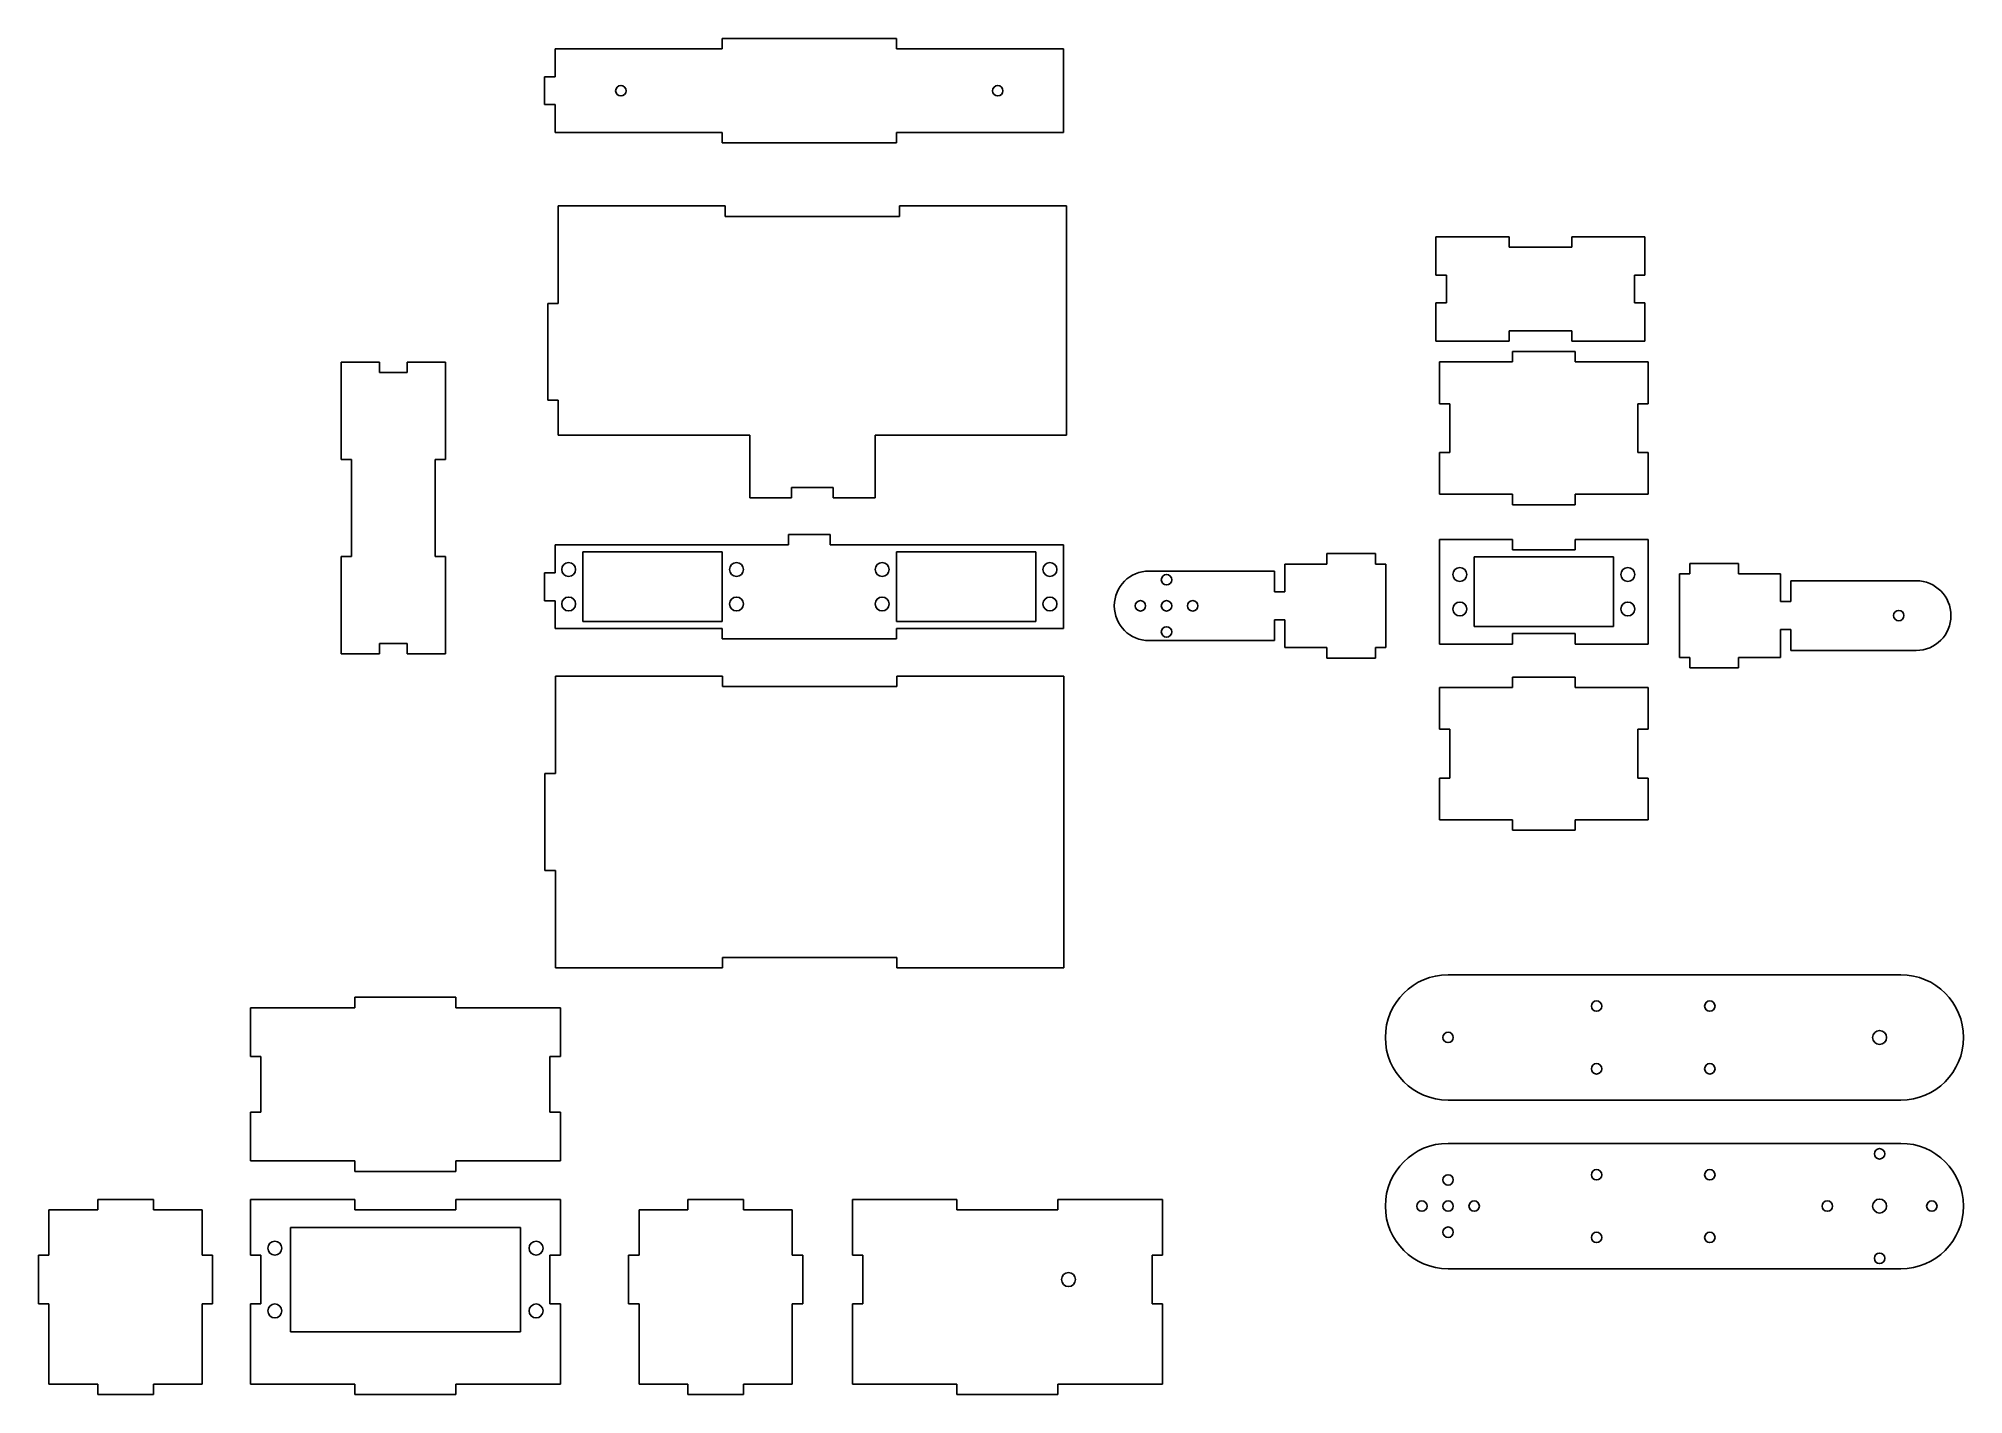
# Model space of a CAD drawing. Header units: millimetres. Extents: x 1463 to 2015, y 2424 to 2813.
import ezdxf

# ---------------------------------------------------------------- set-up
doc = ezdxf.new("R2010")
doc.units = ezdxf.units.MM

msp = doc.modelspace()

# ---------------------------------------------------------------- linework, layer by layer
for p, q in [((1658.85, 2810.07), (1610.85, 2810.07)), ((1610.85, 2810.07), (1610.85, 2802.07)), ((1708.85, 2813.07), (1658.85, 2813.07)), ((1658.85, 2813.07), (1658.85, 2810.07)), ((1708.85, 2810.07), (1708.85, 2813.07)), ((1756.85, 2810.07), (1708.85, 2810.07)), ((1756.85, 2810.07), (1756.85, 2786.07)), ((1610.85, 2802.07), (1607.85, 2802.07)), ((1607.85, 2802.07), (1607.85, 2794.07)), ((1607.85, 2794.07), (1610.85, 2794.07)), ((1610.85, 2794.07), (1610.85, 2786.07)), ((1610.85, 2786.07), (1658.85, 2786.07)), ((1658.85, 2786.07), (1658.85, 2783.07)), ((1708.85, 2783.07), (1708.85, 2786.07)), ((1708.85, 2786.07), (1756.85, 2786.07)), ((1658.85, 2783.07), (1708.85, 2783.07)), ((1611.74, 2764.98), (1659.74, 2764.98)), ((1611.74, 2764.98), (1611.74, 2736.98)), ((1659.74, 2764.98), (1659.74, 2761.98)), ((1709.74, 2761.98), (1709.74, 2764.98)), ((1709.74, 2764.98), (1757.74, 2764.98)), ((1757.74, 2764.98), (1757.74, 2699.18)), ((1659.74, 2761.98), (1709.74, 2761.98)), ((1863.77, 2745.15), (1863.77, 2756.15)), ((1863.77, 2756.15), (1884.77, 2756.15)), ((1884.77, 2756.15), (1884.77, 2753.15)), ((1884.77, 2753.15), (1902.77, 2753.15)), ((1902.77, 2753.15), (1902.77, 2756.15)), ((1902.77, 2756.15), (1923.77, 2756.15)), ((1923.77, 2756.15), (1923.77, 2745.15)), ((1866.77, 2745.15), (1863.77, 2745.15)), ((1866.77, 2737.15), (1866.77, 2745.15)), ((1923.77, 2745.15), (1920.77, 2745.15)), ((1920.77, 2745.15), (1920.77, 2737.15)), ((1611.74, 2736.98), (1608.74, 2736.98)), ((1608.74, 2736.98), (1608.74, 2709.18)), ((1863.77, 2726.15), (1863.77, 2737.15)), ((1863.77, 2737.15), (1866.77, 2737.15)), ((1920.77, 2737.15), (1923.77, 2737.15)), ((1923.77, 2737.15), (1923.77, 2726.15)), ((1884.77, 2726.15), (1863.77, 2726.15)), ((1902.77, 2729.15), (1884.77, 2729.15)), ((1884.77, 2729.15), (1884.77, 2726.15)), ((1902.77, 2726.15), (1902.77, 2729.15)), ((1923.77, 2726.15), (1902.77, 2726.15)), ((1549.4, 2692.16), (1549.4, 2720.16)), ((1549.4, 2720.16), (1560.4, 2720.16)), ((1560.4, 2720.16), (1560.4, 2717.16)), ((1568.4, 2717.16), (1568.4, 2720.16)), ((1568.4, 2720.16), (1579.4, 2720.16)), ((1579.4, 2720.16), (1579.4, 2692.16)), ((1864.76, 2720.21), (1864.76, 2708.21)), ((1864.76, 2720.21), (1885.76, 2720.21)), ((1903.76, 2723.21), (1885.76, 2723.21)), ((1885.76, 2723.21), (1885.76, 2720.21)), ((1903.76, 2720.21), (1903.76, 2723.21)), ((1924.76, 2720.21), (1903.76, 2720.21)), ((1924.76, 2708.21), (1924.76, 2720.21)), ((1560.4, 2717.16), (1568.4, 2717.16)), ((1608.74, 2709.18), (1611.74, 2709.18)), ((1611.74, 2709.18), (1611.74, 2699.18)), ((1864.76, 2708.21), (1867.76, 2708.21)), ((1867.76, 2708.21), (1867.76, 2694.21)), ((1921.76, 2694.21), (1921.76, 2708.21)), ((1921.76, 2708.21), (1924.76, 2708.21)), ((1666.74, 2699.18), (1611.74, 2699.18)), ((1666.74, 2681.18), (1666.74, 2699.18)), ((1757.74, 2699.18), (1702.74, 2699.18)), ((1702.74, 2681.18), (1702.74, 2699.18)), ((1552.4, 2692.16), (1549.4, 2692.16)), ((1552.4, 2664.36), (1552.4, 2692.16)), ((1579.4, 2692.16), (1576.4, 2692.16)), ((1576.4, 2692.16), (1576.4, 2664.36)), ((1867.76, 2694.21), (1864.76, 2694.21)), ((1864.76, 2694.21), (1864.76, 2682.21)), ((1924.76, 2694.21), (1921.76, 2694.21)), ((1924.76, 2682.21), (1924.76, 2694.21)), ((1678.74, 2681.18), (1666.74, 2681.18)), ((1690.74, 2684.18), (1678.74, 2684.18)), ((1678.74, 2684.18), (1678.74, 2681.18)), ((1690.74, 2684.18), (1690.74, 2681.18)), ((1690.74, 2681.18), (1702.74, 2681.18)), ((1864.76, 2682.21), (1885.76, 2682.21)), ((1885.76, 2682.21), (1885.76, 2679.21)), ((1903.76, 2679.21), (1903.76, 2682.21)), ((1903.76, 2682.21), (1924.76, 2682.21)), ((1885.76, 2679.21), (1903.76, 2679.21)), ((1677.85, 2667.64), (1677.85, 2670.64)), ((1677.85, 2670.64), (1689.85, 2670.64)), ((1689.85, 2670.64), (1689.85, 2667.64)), ((1549.4, 2636.36), (1549.4, 2664.36)), ((1549.4, 2664.36), (1552.4, 2664.36)), ((1576.4, 2664.36), (1579.4, 2664.36)), ((1579.4, 2664.36), (1579.4, 2636.36)), ((1610.85, 2667.64), (1610.85, 2659.64)), ((1610.85, 2667.64), (1677.85, 2667.64)), ((1618.85, 2645.64), (1618.85, 2665.64)), ((1618.85, 2665.64), (1658.85, 2665.64)), ((1658.85, 2665.64), (1658.85, 2645.64)), ((1689.85, 2667.64), (1756.85, 2667.64)), ((1708.85, 2645.64), (1708.85, 2665.64)), ((1708.85, 2665.64), (1748.85, 2665.64)), ((1748.85, 2665.64), (1748.85, 2645.64)), ((1756.85, 2667.64), (1756.85, 2643.64)), ((1832.43, 2662.16), (1832.43, 2665.16)), ((1832.43, 2665.16), (1846.43, 2665.16)), ((1846.43, 2665.16), (1846.43, 2662.16)), ((1864.76, 2639.2), (1864.76, 2669.2)), ((1864.76, 2669.2), (1885.76, 2669.2)), ((1874.76, 2644.2), (1874.76, 2664.2)), ((1874.76, 2664.2), (1914.76, 2664.2)), ((1885.76, 2669.2), (1885.76, 2666.2)), ((1885.76, 2666.2), (1903.76, 2666.2)), ((1903.76, 2666.2), (1903.76, 2669.2)), ((1903.76, 2669.2), (1924.76, 2669.2)), ((1914.76, 2664.2), (1914.76, 2644.2)), ((1924.76, 2669.2), (1924.76, 2639.2)), ((1610.85, 2659.64), (1607.85, 2659.64)), ((1607.85, 2659.64), (1607.85, 2651.64)), ((1781.43, 2660.16), (1817.43, 2660.16)), ((1817.43, 2654.16), (1817.43, 2660.16)), ((1820.43, 2662.16), (1820.43, 2654.16)), ((1820.43, 2662.16), (1832.43, 2662.16)), ((1846.43, 2662.16), (1849.43, 2662.16)), ((1849.43, 2662.16), (1849.43, 2638.16)), ((1933.67, 2635.36), (1933.67, 2659.36)), ((1936.67, 2659.36), (1933.67, 2659.36)), ((1936.67, 2659.36), (1936.67, 2662.36)), ((1936.67, 2662.36), (1950.67, 2662.36)), ((1950.67, 2662.36), (1950.67, 2659.36)), ((1950.67, 2659.36), (1962.67, 2659.36)), ((1962.67, 2651.36), (1962.67, 2659.36)), ((1820.43, 2654.16), (1817.43, 2654.16)), ((2001.67, 2657.36), (1965.67, 2657.36)), ((1965.67, 2651.36), (1965.67, 2657.36)), ((1607.85, 2651.64), (1610.85, 2651.64)), ((1610.85, 2651.64), (1610.85, 2643.64)), ((1965.67, 2651.36), (1962.67, 2651.36)), ((1610.85, 2643.64), (1658.85, 2643.64)), ((1658.85, 2645.64), (1618.85, 2645.64)), ((1658.85, 2643.64), (1658.85, 2640.64)), ((1708.85, 2645.64), (1748.85, 2645.64)), ((1708.85, 2640.64), (1708.85, 2643.64)), ((1708.85, 2643.64), (1756.85, 2643.64)), ((1817.43, 2646.16), (1820.43, 2646.16)), ((1817.43, 2646.16), (1817.43, 2640.16)), ((1820.43, 2646.16), (1820.43, 2638.16)), ((1914.76, 2644.2), (1874.76, 2644.2)), ((1903.76, 2642.2), (1885.76, 2642.2)), ((1885.76, 2642.2), (1885.76, 2639.2)), ((1903.76, 2639.2), (1903.76, 2642.2)), ((1962.67, 2635.36), (1962.67, 2643.36)), ((1962.67, 2643.36), (1965.67, 2643.36)), ((1965.67, 2643.36), (1965.67, 2637.36)), ((1568.4, 2639.36), (1560.4, 2639.36)), ((1560.4, 2639.36), (1560.4, 2636.36)), ((1568.4, 2636.36), (1568.4, 2639.36)), ((1658.85, 2640.64), (1708.85, 2640.64)), ((1817.43, 2640.16), (1781.43, 2640.16)), ((1832.43, 2638.16), (1820.43, 2638.16)), ((1832.43, 2635.16), (1832.43, 2638.16)), ((1846.43, 2638.16), (1846.43, 2635.16)), ((1846.43, 2638.16), (1849.43, 2638.16)), ((1885.76, 2639.2), (1864.76, 2639.2)), ((1924.76, 2639.2), (1903.76, 2639.2)), ((2001.67, 2637.36), (1965.67, 2637.36)), ((1560.4, 2636.36), (1549.4, 2636.36)), ((1579.4, 2636.36), (1568.4, 2636.36)), ((1846.43, 2635.16), (1832.43, 2635.16)), ((1936.67, 2635.36), (1933.67, 2635.36)), ((1936.67, 2632.36), (1936.67, 2635.36)), ((1950.67, 2632.36), (1936.67, 2632.36)), ((1962.67, 2635.36), (1950.67, 2635.36)), ((1950.67, 2635.36), (1950.67, 2632.36)), ((1610.95, 2630.01), (1658.95, 2630.01)), ((1610.95, 2630.01), (1610.95, 2602.01)), ((1658.95, 2630.01), (1658.95, 2627.01)), ((1658.95, 2627.01), (1708.95, 2627.01)), ((1708.95, 2627.01), (1708.95, 2630.01)), ((1708.95, 2630.01), (1756.95, 2630.01)), ((1756.95, 2630.01), (1756.95, 2546.21)), ((1864.76, 2626.71), (1864.76, 2614.71)), ((1864.76, 2626.71), (1885.76, 2626.71)), ((1903.76, 2629.71), (1885.76, 2629.71)), ((1885.76, 2629.71), (1885.76, 2626.71)), ((1903.76, 2626.71), (1903.76, 2629.71)), ((1924.76, 2626.71), (1903.76, 2626.71)), ((1924.76, 2614.71), (1924.76, 2626.71)), ((1864.76, 2614.71), (1867.76, 2614.71)), ((1867.76, 2614.71), (1867.76, 2600.71)), ((1921.76, 2600.71), (1921.76, 2614.71)), ((1921.76, 2614.71), (1924.76, 2614.71)), ((1610.95, 2602.01), (1607.95, 2602.01)), ((1607.95, 2602.01), (1607.95, 2574.21)), ((1867.76, 2600.71), (1864.76, 2600.71)), ((1864.76, 2600.71), (1864.76, 2588.71)), ((1924.76, 2600.71), (1921.76, 2600.71)), ((1924.76, 2588.71), (1924.76, 2600.71)), ((1864.76, 2588.71), (1885.76, 2588.71)), ((1885.76, 2588.71), (1885.76, 2585.71)), ((1903.76, 2585.71), (1903.76, 2588.71)), ((1903.76, 2588.71), (1924.76, 2588.71)), ((1885.76, 2585.71), (1903.76, 2585.71)), ((1607.95, 2574.21), (1610.95, 2574.21)), ((1610.95, 2546.21), (1610.95, 2574.21)), ((1708.95, 2549.21), (1658.95, 2549.21)), ((1658.95, 2549.21), (1658.95, 2546.21)), ((1708.95, 2546.21), (1708.95, 2549.21)), ((1658.95, 2546.21), (1610.95, 2546.21)), ((1756.95, 2546.21), (1708.95, 2546.21)), ((1867.26, 2544.23), (1997.26, 2544.23)), ((1582.39, 2537.76), (1553.39, 2537.76)), ((1553.39, 2537.76), (1553.39, 2534.76)), ((1582.39, 2534.76), (1582.39, 2537.76)), ((1523.39, 2520.76), (1523.39, 2534.76)), ((1523.39, 2534.76), (1553.39, 2534.76)), ((1612.39, 2534.76), (1582.39, 2534.76)), ((1612.39, 2534.76), (1612.39, 2520.76)), ((1526.39, 2520.76), (1523.39, 2520.76)), ((1526.39, 2504.76), (1526.39, 2520.76)), ((1612.39, 2520.76), (1609.39, 2520.76)), ((1609.39, 2520.76), (1609.39, 2504.76)), ((1523.39, 2490.76), (1523.39, 2504.76)), ((1523.39, 2504.76), (1526.39, 2504.76)), ((1609.39, 2504.76), (1612.39, 2504.76)), ((1612.39, 2504.76), (1612.39, 2490.76)), ((1997.26, 2508.23), (1867.26, 2508.23)), ((1867.26, 2495.81), (1997.26, 2495.81)), ((1553.39, 2490.76), (1523.39, 2490.76)), ((1553.39, 2490.76), (1553.39, 2487.76)), ((1553.39, 2487.76), (1582.39, 2487.76)), ((1582.39, 2487.76), (1582.39, 2490.76)), ((1582.39, 2490.76), (1612.39, 2490.76)), ((1465.53, 2476.7), (1465.53, 2463.7)), ((1479.53, 2476.7), (1465.53, 2476.7)), ((1495.53, 2479.7), (1479.53, 2479.7)), ((1479.53, 2479.7), (1479.53, 2476.7)), ((1495.53, 2476.7), (1495.53, 2479.7)), ((1509.53, 2476.7), (1495.53, 2476.7)), ((1509.53, 2463.7), (1509.53, 2476.7)), ((1523.39, 2463.7), (1523.39, 2479.7)), ((1523.39, 2479.7), (1553.39, 2479.7)), ((1553.39, 2479.7), (1553.39, 2476.7)), ((1553.39, 2476.7), (1582.39, 2476.7)), ((1582.39, 2476.7), (1582.39, 2479.7)), ((1582.39, 2479.7), (1612.39, 2479.7)), ((1612.39, 2479.7), (1612.39, 2463.7)), ((1634.96, 2476.7), (1634.96, 2463.7)), ((1648.96, 2476.7), (1634.96, 2476.7)), ((1664.96, 2479.7), (1648.96, 2479.7)), ((1648.96, 2479.7), (1648.96, 2476.7)), ((1664.96, 2476.7), (1664.96, 2479.7)), ((1678.96, 2476.7), (1664.96, 2476.7)), ((1678.96, 2463.7), (1678.96, 2476.7)), ((1696.26, 2463.7), (1696.26, 2479.7)), ((1696.26, 2479.7), (1726.26, 2479.7)), ((1726.26, 2479.7), (1726.26, 2476.7)), ((1726.26, 2476.7), (1755.26, 2476.7)), ((1755.26, 2476.7), (1755.26, 2479.7)), ((1755.26, 2479.7), (1785.26, 2479.7)), ((1785.26, 2479.7), (1785.26, 2463.7)), ((1600.89, 2471.7), (1534.89, 2471.7)), ((1534.89, 2441.7), (1534.89, 2471.7)), ((1600.89, 2471.7), (1600.89, 2441.7)), ((1465.53, 2463.7), (1462.53, 2463.7)), ((1462.53, 2463.7), (1462.53, 2449.7)), ((1512.53, 2463.7), (1509.53, 2463.7)), ((1512.53, 2449.7), (1512.53, 2463.7)), ((1526.39, 2463.7), (1523.39, 2463.7)), ((1526.39, 2449.7), (1526.39, 2463.7)), ((1612.39, 2463.7), (1609.39, 2463.7)), ((1609.39, 2463.7), (1609.39, 2449.7)), ((1634.96, 2463.7), (1631.96, 2463.7)), ((1631.96, 2463.7), (1631.96, 2449.7)), ((1681.96, 2463.7), (1678.96, 2463.7)), ((1681.96, 2449.7), (1681.96, 2463.7)), ((1699.26, 2463.7), (1696.26, 2463.7)), ((1699.26, 2449.7), (1699.26, 2463.7)), ((1785.26, 2463.7), (1782.26, 2463.7)), ((1782.26, 2463.7), (1782.26, 2449.7)), ((1997.26, 2459.81), (1867.26, 2459.81)), ((1462.53, 2449.7), (1465.53, 2449.7)), ((1465.53, 2449.7), (1465.53, 2426.7)), ((1509.53, 2449.7), (1512.53, 2449.7)), ((1509.53, 2449.7), (1509.53, 2426.7)), ((1523.39, 2449.7), (1526.39, 2449.7)), ((1523.39, 2449.7), (1523.39, 2426.7)), ((1609.39, 2449.7), (1612.39, 2449.7)), ((1612.39, 2449.7), (1612.39, 2426.7)), ((1631.96, 2449.7), (1634.96, 2449.7)), ((1634.96, 2449.7), (1634.96, 2426.7)), ((1678.96, 2449.7), (1681.96, 2449.7)), ((1678.96, 2449.7), (1678.96, 2426.7)), ((1696.26, 2449.7), (1699.26, 2449.7)), ((1696.26, 2449.7), (1696.26, 2426.7)), ((1782.26, 2449.7), (1785.26, 2449.7)), ((1785.26, 2449.7), (1785.26, 2426.7)), ((1600.89, 2441.7), (1534.89, 2441.7)), ((1465.53, 2426.7), (1479.53, 2426.7)), ((1479.53, 2426.7), (1479.53, 2423.7)), ((1495.53, 2423.7), (1495.53, 2426.7)), ((1495.53, 2426.7), (1509.53, 2426.7)), ((1523.39, 2426.7), (1553.39, 2426.7)), ((1553.39, 2426.7), (1553.39, 2423.7)), ((1582.39, 2423.7), (1582.39, 2426.7)), ((1612.39, 2426.7), (1582.39, 2426.7)), ((1634.96, 2426.7), (1648.96, 2426.7)), ((1648.96, 2426.7), (1648.96, 2423.7)), ((1664.96, 2423.7), (1664.96, 2426.7)), ((1664.96, 2426.7), (1678.96, 2426.7)), ((1696.26, 2426.7), (1726.26, 2426.7)), ((1726.26, 2426.7), (1726.26, 2423.7)), ((1755.26, 2423.7), (1755.26, 2426.7)), ((1785.26, 2426.7), (1755.26, 2426.7)), ((1479.53, 2423.7), (1495.53, 2423.7)), ((1553.39, 2423.7), (1582.39, 2423.7)), ((1648.96, 2423.7), (1664.96, 2423.7)), ((1726.26, 2423.7), (1755.26, 2423.7))]:
    msp.add_line(p, q)
for centre, radius in [((1629.75, 2798.07), 1.5), ((1737.95, 2798.07), 1.5), ((1614.75, 2660.59), 2), ((1662.95, 2660.59), 2), ((1704.75, 2660.59), 2), ((1752.95, 2660.59), 2), ((1786.43, 2657.66), 1.5), ((1870.66, 2659.15), 2), ((1918.86, 2659.15), 2), ((1614.75, 2650.69), 2), ((1662.95, 2650.69), 2), ((1704.75, 2650.69), 2), ((1752.95, 2650.69), 2), ((1778.93, 2650.16), 1.5), ((1786.43, 2650.16), 1.5), ((1793.93, 2650.16), 1.5), ((1870.66, 2649.25), 2), ((1918.86, 2649.25), 2), ((1996.67, 2647.36), 1.5), ((1786.43, 2642.66), 1.5), ((1909.92, 2535.23), 1.5), ((1942.42, 2535.23), 1.5), ((1867.26, 2526.23), 1.5), ((1991.17, 2526.23), 2), ((1909.92, 2517.23), 1.5), ((1942.42, 2517.23), 1.5), ((1991.17, 2492.81), 1.5), ((1909.92, 2486.81), 1.5), ((1942.42, 2486.81), 1.5), ((1867.26, 2485.31), 1.5), ((1859.76, 2477.81), 1.5), ((1867.26, 2477.81), 1.5), ((1874.76, 2477.81), 1.5), ((1976.17, 2477.81), 1.5), ((1991.17, 2477.81), 2), ((2006.17, 2477.81), 1.5), ((1867.26, 2470.31), 1.5), ((1530.39, 2465.7), 2), ((1605.39, 2465.7), 2), ((1909.92, 2468.81), 1.5), ((1942.42, 2468.81), 1.5), ((1991.17, 2462.81), 1.5), ((1758.26, 2456.7), 2), ((1530.39, 2447.7), 2), ((1605.39, 2447.7), 2)]:
    msp.add_circle(centre, radius)
for centre, radius, start, end in [((1781.43, 2650.16), 10, 90, 270), ((2001.67, 2647.36), 10, 270, 90), ((1867.26, 2526.23), 18, 90, 270), ((1997.26, 2526.23), 18, 270, 90), ((1867.26, 2477.81), 18, 90, 270), ((1997.26, 2477.81), 18, 270, 90)]:
    msp.add_arc(centre, radius, start, end)

doc.saveas('drawing.dxf')
